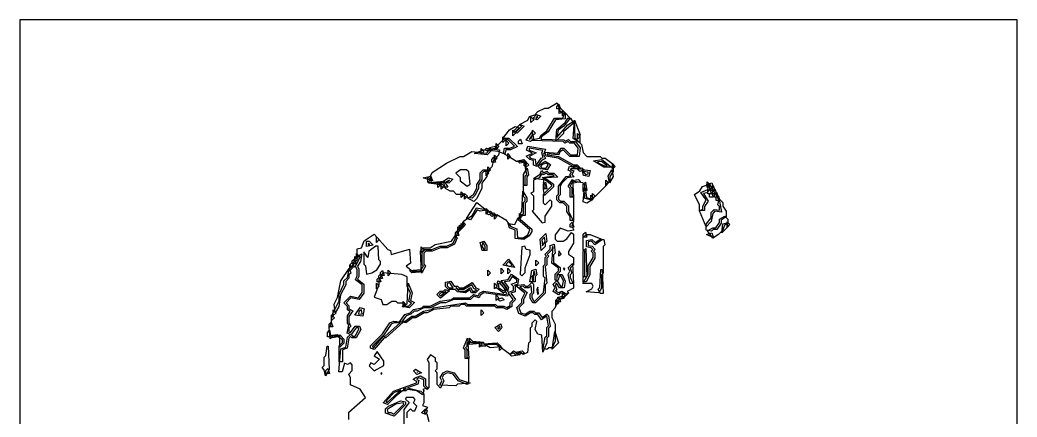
# Model space of a CAD drawing. Header units: millimetres. Extents: x 0 to 283, y 0 to 283.
# Drawn here: x 0 to 282.8, y 170.3 to 282.8 of the extents above; entities that cross this region are included whole.
import ezdxf

# ---------------------------------------------------------------- set-up
doc = ezdxf.new("R2010")
doc.units = ezdxf.units.MM
for name, color, linetype in [('CUT_OUTLINE', 5, 'Continuous'), ('ENG_D', 3, 'Continuous'), ('ENG_K', 2, 'Continuous'), ('ENG_L', 4, 'Continuous')]:
    doc.layers.add(name, color=color, linetype=linetype)

msp = doc.modelspace()

# ---------------------------------------------------------------- linework, layer by layer
at = {"layer": 'CUT_OUTLINE'}
msp.add_lwpolyline([(0, 0), (282.84, 0), (282.84, 282.84), (0, 282.84), (0, 0)], close=True, dxfattribs=at)
at = {"layer": 'ENG_D'}
for points in [[(152.26, 257.62), (152.26, 258.43), (152.84, 259), (153.3, 257.62), (152.26, 257.62)], [(154.35, 256.81), (152.97, 256.35), (152.97, 258.19), (154.35, 256.81)], [(145.76, 254.56), (144.96, 253.75), (144.96, 255.36), (145.76, 254.56)], [(151.66, 255.03), (153.98, 255.03), (154.52, 256.64), (156.11, 255.05), (154.31, 252.74), (152.71, 251.59), (152.3, 249.54), (155.41, 253.09), (157.19, 254.28), (157.44, 249.48), (159.32, 247.6), (159.79, 245.25), (160.85, 244.19), (164.62, 244.19), (165.09, 243.72), (166.02, 243.72), (168.29, 241.95), (168.29, 239.87), (167.35, 238.46), (167.35, 236.95), (166.59, 236.69), (166.38, 236.05), (163.26, 232.93), (161.74, 231.92), (160.28, 232.21), (160.28, 233.72), (159.71, 234.29), (160.28, 234.86), (160.28, 236.08), (159.69, 236.66), (157.06, 237.1), (156.46, 236.51), (156.09, 235.75), (156.51, 235.33), (156.51, 232.97), (156.98, 232.5), (156.98, 226.04), (156.03, 226.04), (156.03, 227.15), (155.09, 228.56), (155.09, 229.95), (154.05, 230.99), (153.11, 230.99), (152.26, 231.83), (152.26, 232.97), (152.74, 233.44), (152.74, 235.79), (154.97, 238.52), (156.24, 238.7), (155.98, 238.96), (156.43, 239.84), (155.51, 240.3), (155.88, 241.41), (158.93, 240.54), (157.84, 241.36), (156.92, 241.36), (152.66, 243.72), (149.26, 244.21), (148.86, 245.39), (152.61, 245.14), (153.55, 246.54), (154.25, 246.54), (156.13, 244.66), (158.18, 244.66), (158.38, 246.48), (157.33, 247.96), (155.94, 247.96), (155.52, 248.38), (154.57, 247.91), (154.05, 248.43), (145.21, 248.7), (145.19, 248.91), (147.39, 249.35), (147.84, 250.24), (149.49, 251.42), (151.66, 255.03)], [(146.67, 254.52), (145.46, 254.93), (146.54, 256.01), (147.75, 255.6), (146.67, 254.52)], [(153.91, 255.64), (153.91, 257.25), (154.72, 256.44), (153.91, 255.64)], [(141.83, 253.18), (143.04, 252.78), (141.01, 250.75), (139.81, 251.16), (141.83, 253.18)], [(137.55, 249.37), (138.69, 249.37), (141.13, 246.94), (139.11, 246.07), (137.84, 246.07), (137.59, 244.8), (135.7, 245.61), (132.47, 245.97), (132.46, 246.08), (134.71, 246.53), (137.55, 249.37)], [(140.58, 250.79), (139.77, 249.98), (139.77, 251.59), (140.58, 250.79)], [(142, 249.1), (142.46, 247.72), (141.42, 247.72), (141.42, 248.53), (142, 249.1)], [(145.32, 251.13), (145.68, 249.3), (144.78, 248.4), (143.64, 248.78), (145.32, 251.13)], [(145.43, 251.59), (146.23, 250.79), (145.43, 249.98), (145.43, 251.59)], [(158.16, 249.04), (158.16, 250.65), (158.96, 249.84), (158.16, 249.04)], [(131.49, 246.08), (133.67, 245.77), (132.55, 244.65), (128.92, 244.98), (131.49, 246.08)], [(149.04, 246.26), (148.51, 244.68), (149.04, 243.61), (147.94, 243.06), (146.7, 241.32), (145.66, 241.66), (145.66, 243.05), (144.6, 243.26), (143.62, 244.25), (145.37, 245.13), (143.73, 245.95), (144.09, 247.04), (149.04, 246.26)], [(133.88, 243.34), (134.45, 243.92), (134.91, 242.54), (133.88, 242.54), (133.88, 243.34)], [(134.59, 244.52), (135.39, 243.72), (134.59, 242.91), (134.59, 244.52)], [(138.36, 243.38), (138.36, 244.99), (139.16, 244.19), (138.36, 243.38)], [(141.18, 242.92), (142.91, 243.26), (143.55, 242.63), (141.82, 242.28), (141.18, 242.92)], [(132.74, 240.42), (132.45, 238.44), (131.05, 236.57), (131.05, 235.18), (129.59, 232.26), (128.73, 231.4), (127.07, 232.39), (128.75, 233.51), (129.64, 235.29), (129.64, 236.25), (130.58, 237.66), (130.58, 239.57), (131.42, 240.42), (132.74, 240.42)], [(132.7, 239.61), (132.7, 241.22), (133.51, 240.42), (132.7, 239.61)], [(143.78, 238.43), (143.78, 235.94), (142.84, 235.94), (142.84, 239.07), (143.89, 240.82), (144.27, 238.92), (143.78, 238.43)], [(143.07, 243.11), (143.88, 242.3), (143.07, 241.5), (143.07, 243.11)], [(143.54, 241.03), (143.54, 242.64), (144.35, 241.83), (143.54, 241.03)], [(148.95, 242.82), (150.47, 241.91), (149.56, 240.4), (147.67, 240.67), (146.95, 241.39), (148.95, 242.82)], [(166.56, 241.49), (164.93, 242.76), (163.84, 242.61), (164.19, 242.26), (165.97, 241.37), (166.56, 241.49)], [(116.59, 238.57), (117.05, 237.22), (114.34, 238.12), (116.59, 238.57)], [(122.77, 237.69), (121.7, 236.62), (119.8, 237), (121.59, 238.08), (122.77, 237.69)], [(149.48, 240), (150, 239.47), (151.42, 239.47), (152.56, 238.33), (149.07, 238.07), (148.58, 237.58), (145.7, 237.9), (147.59, 239.15), (147.92, 240.15), (148.54, 239.52), (149.48, 240)], [(151.32, 235.6), (148.82, 233.1), (148.47, 234.84), (148.96, 235.33), (148.96, 236.08), (148.47, 236.57), (148.81, 238.24), (151.32, 236.29), (151.32, 235.6)], [(159.77, 239.95), (160.39, 239.03), (161.22, 239.2), (161.22, 239.74), (159.77, 239.95)], [(121.33, 235.47), (119.91, 235.47), (118.71, 236.18), (115.96, 236.58), (115.97, 236.79), (120.34, 237.13), (121.33, 235.47)], [(195.16, 234.78), (195.52, 236.6), (198.45, 231.54), (198.98, 228.35), (197.13, 228.62), (196.56, 228.04), (196.09, 225.69), (194.61, 224.21), (192.74, 228.74), (193.75, 229.25), (193.75, 230.1), (194.65, 231.91), (193.14, 233.92), (195.16, 234.78)], [(194.93, 236.98), (195.73, 236.17), (194.93, 235.37), (194.93, 236.98)], [(125.96, 233.35), (125.16, 232.54), (125.16, 234.15), (125.96, 233.35)], [(126.1, 232.07), (126.1, 233.68), (126.91, 232.87), (126.1, 232.07)], [(142.37, 228.69), (142.64, 234.37), (143.78, 232.47), (143.78, 231.36), (143.31, 230.89), (143.31, 227.45), (141.75, 227.45), (142.37, 228.69)], [(129.72, 229.03), (127.85, 226.23), (126.68, 226.62), (129.58, 231.1), (132.31, 228.97), (130.55, 228.62), (129.72, 229.03)], [(133.03, 228.63), (132.23, 227.83), (132.23, 229.44), (133.03, 228.63)], [(132.87, 227.65), (132.26, 228.26), (133.47, 228.67), (134.08, 228.06), (132.87, 227.65)], [(134.41, 228.19), (135.02, 227.59), (133.82, 227.18), (133.21, 227.79), (134.41, 228.19)], [(134.59, 228.02), (135.39, 227.22), (134.59, 226.41), (134.59, 228.02)], [(140.48, 223.29), (138.87, 223.98), (138.48, 225.15), (140.34, 224.88), (141.35, 226.89), (145.19, 223.55), (145.19, 222.91), (144.42, 221.63), (142.89, 220.61), (140.48, 220.88), (140.48, 223.29)], [(141.66, 226.41), (141.66, 228.02), (142.46, 227.22), (141.66, 226.41)], [(197.4, 223.92), (198.46, 225.41), (198.46, 226.41), (199.91, 227.28), (200.82, 226.37), (200.82, 225.19), (199.83, 224.69), (199.37, 223.32), (198.14, 222.08), (196.52, 221), (195.06, 223.05), (196.51, 223.92), (197.4, 223.92)], [(124.22, 224.25), (125.02, 223.45), (124.22, 222.64), (124.22, 224.25)], [(124.69, 223.11), (124.69, 224.72), (125.49, 223.92), (124.69, 223.11)], [(125.96, 224.39), (125.16, 223.58), (125.16, 225.19), (125.96, 224.39)], [(125.63, 224.06), (125.63, 225.66), (126.43, 224.86), (125.63, 224.06)], [(156.03, 224.96), (156.61, 225.53), (157.07, 224.15), (156.03, 224.15), (156.03, 224.96)], [(200.58, 225.66), (201.39, 224.86), (200.58, 224.06), (200.58, 225.66)], [(101.92, 220.62), (101.12, 219.81), (101.12, 221.42), (101.92, 220.62)], [(116.95, 217.32), (115.12, 217.32), (114.55, 216.75), (114.55, 213.64), (115.08, 213.11), (113.88, 211.1), (113.6, 217.41), (114.45, 218.26), (116.37, 218.26), (117.76, 219.19), (122.42, 220.12), (123.47, 221.69), (124.02, 221.14), (123.22, 219.27), (121.21, 218.26), (119.31, 218.26), (116.95, 217.32)], [(123.51, 222.6), (124.08, 223.17), (124.54, 221.8), (123.51, 221.8), (123.51, 222.6)], [(147.54, 220.71), (149.13, 222.3), (149.45, 220.06), (148.96, 219.58), (148.96, 218.63), (147.83, 217.5), (147.54, 220.71)], [(160.28, 217.22), (159.81, 217.69), (159.81, 221.19), (160.65, 222.03), (161.74, 222.03), (165.25, 220.68), (163.08, 219.13), (162.09, 220.13), (161.22, 219.95), (161.22, 218.92), (162.28, 218.71), (163.2, 217.79), (162.73, 217.32), (163.11, 216.94), (163.11, 215.37), (161.69, 213.01), (161.69, 210.66), (160.66, 208.6), (159.81, 208.6), (159.81, 209.87), (160.28, 210.34), (160.28, 217.22)], [(99.09, 220.15), (100.18, 219.06), (98.29, 218.68), (98.29, 220.15), (99.09, 220.15)], [(131.1, 217.55), (130.53, 219.83), (131.63, 220.19), (132.46, 218.8), (132.46, 217.55), (131.1, 217.55)], [(140.61, 207.57), (142.92, 207.9), (143.4, 207.42), (144.15, 207.42), (145.19, 208.46), (145.66, 207.99), (145.66, 205.43), (145.19, 204.96), (145.19, 204.18), (145.8, 203.18), (146.04, 203.18), (148.5, 205.64), (148.95, 209.69), (148.49, 210.15), (148.49, 213.17), (148.96, 213.64), (148.96, 215.53), (149.34, 215.9), (148.87, 216.37), (150.38, 217.89), (150.38, 218.9), (151.52, 219.28), (151.8, 216.76), (151.32, 216.28), (151.32, 214.14), (153.21, 212.72), (153.21, 211.56), (152.26, 210.62), (152.26, 209.54), (152.31, 209.54), (152.54, 210.72), (153.83, 210.72), (154.63, 208.86), (154.35, 206.95), (153.08, 206.95), (152.23, 208.23), (151.83, 207.83), (152.3, 206.41), (151.94, 206.05), (152.75, 205.57), (153.69, 206.04), (155.31, 205.06), (152.69, 203.49), (151.76, 201.16), (150.85, 200.25), (150.85, 198.52), (151.79, 196.63), (151.79, 191.81), (151, 189.98), (150, 189.98), (149.5, 189.47), (148.46, 189.82), (148.98, 192.92), (149.44, 193.37), (149.44, 195.73), (149.89, 196.19), (149.45, 198.82), (149.41, 198.87), (147.96, 197.9), (146.95, 199.4), (146.04, 199.4), (145.57, 199.88), (144.79, 199.88), (143.33, 198.9), (141.47, 199.7), (140.92, 201.35), (142.36, 202.8), (142.36, 203.7), (143.25, 205.47), (140.61, 207.57)], [(93.32, 192.69), (92.84, 189.8), (91.45, 189.33), (91.45, 185.97), (90.51, 185.97), (90.51, 190.55), (91.45, 191.49), (91.45, 192.21), (89.96, 193.28), (88.72, 193.28), (87.96, 192.52), (87.67, 195.72), (88.17, 196.22), (88.63, 199.48), (90.51, 203.23), (90.51, 205.12), (91.92, 207.95), (91.92, 208.93), (92.89, 209.89), (93.36, 212.25), (94.32, 213.21), (95.27, 215.59), (96.94, 216.6), (96.63, 214.4), (95.73, 213.06), (96.17, 212.19), (96.17, 210.19), (95.76, 209.37), (97.58, 208.01), (97.58, 205.46), (96.27, 203.62), (93.89, 204.1), (92.49, 202.7), (93.34, 201.86), (93.34, 200.96), (94.39, 200.44), (93.34, 198.86), (93.34, 197.1), (93.86, 196.06), (93.34, 195.54), (93.34, 194.39), (93.72, 194.26), (95.11, 196.1), (96.34, 196.1), (96.66, 195.14), (95.36, 192.8), (94.18, 192.8), (93.81, 193.18), (93.32, 192.69)], [(136.94, 213.4), (138.62, 215.09), (140.31, 212.73), (136.94, 213.4)], [(113.7, 212.14), (114.37, 211.47), (111.16, 211.18), (110.49, 211.85), (113.7, 212.14)], [(136.47, 212.47), (137.28, 211.66), (136.47, 210.86), (136.47, 212.47)], [(138.36, 210.86), (138.36, 212.47), (139.16, 211.66), (138.36, 210.86)], [(145.22, 211.84), (146.31, 212.2), (146.63, 210.64), (146.14, 210.15), (146.14, 208.6), (144.68, 208.6), (145.22, 211.84)], [(146.37, 213.21), (146.37, 214.82), (147.18, 214.02), (146.37, 213.21)], [(155.51, 212.65), (156.72, 213.85), (156.99, 208.13), (156.08, 208.13), (155.55, 210.75), (156.01, 211.66), (155.51, 212.65)], [(165.47, 205.3), (164.61, 205.3), (164, 206.52), (164.53, 207.05), (164.82, 212.13), (165.18, 212.13), (165.47, 205.3)], [(101.35, 208.6), (101.35, 209.4), (101.93, 209.98), (102.39, 208.6), (101.35, 208.6)], [(101.82, 210.34), (102.4, 210.92), (102.86, 209.54), (101.82, 209.54), (101.82, 210.34)], [(102.29, 210.48), (102.29, 211.29), (102.87, 211.86), (103.33, 210.48), (102.29, 210.48)], [(104.42, 211.99), (105.22, 211.19), (104.42, 210.38), (104.42, 211.99)], [(126.71, 201.76), (126.24, 202.23), (125.02, 202.23), (124.55, 201.76), (122.19, 201.76), (121.73, 201.3), (117.45, 200.82), (115.55, 199.88), (114.62, 199.88), (112.26, 198.46), (111.33, 198.46), (109.42, 197.03), (107.78, 197.36), (109.22, 199.37), (110.65, 199.85), (111.61, 200.8), (113.96, 201.27), (114.45, 201.76), (116.38, 201.76), (119.19, 203.17), (122.45, 203.63), (122.94, 204.12), (127.65, 204.12), (128.63, 205.09), (129.99, 204.64), (130.4, 205.47), (131.48, 206.01), (137.96, 205.09), (138.09, 205.47), (137.6, 205.96), (138.08, 206.92), (136.52, 209.01), (138.46, 209.29), (139.47, 210.82), (141.45, 209.41), (141.15, 207.92), (140.25, 207.74), (140.48, 207.52), (140.48, 205.83), (139.21, 205.41), (140.55, 203.62), (139.54, 202.61), (139.54, 201.63), (138.13, 200.79), (137.12, 201.29), (135.2, 201.29), (134.72, 201.76), (126.71, 201.76)], [(132.7, 210.38), (132.7, 211.99), (133.51, 211.19), (132.7, 210.38)], [(101.12, 206.61), (101.12, 208.22), (101.92, 207.42), (101.12, 206.61)], [(110.12, 208.22), (111.26, 205.56), (110.81, 203.31), (111.89, 202.77), (110.39, 201.27), (108.41, 201.66), (109.84, 202.38), (110.12, 208.22)], [(120.62, 206.51), (121.88, 206.09), (119.25, 204.04), (118.22, 205.06), (119.17, 206), (120.11, 206), (120.62, 206.51)], [(122.2, 208.86), (123.16, 207.42), (124.08, 207.42), (124.55, 206.95), (125.8, 206.95), (128.29, 208.44), (129.32, 206.91), (130.31, 206.58), (129.26, 205.53), (128.08, 205.53), (127.66, 206.37), (126.4, 205.52), (124.11, 205.78), (123.41, 206.48), (121.52, 206.48), (120.68, 207.32), (120.68, 208.55), (122.2, 208.86)], [(135.39, 207.42), (134.59, 206.61), (134.59, 208.22), (135.39, 207.42)], [(136.62, 208.56), (138.2, 206.45), (137.2, 205.46), (135.28, 206.84), (135.57, 208.91), (136.62, 208.56)], [(96.55, 201.33), (97.61, 200.98), (97.31, 198.9), (95.04, 199.23), (96.55, 201.33)], [(108.66, 203.04), (109.46, 202.23), (108.66, 201.43), (108.66, 203.04)], [(130.81, 199.07), (130.81, 200.68), (131.62, 199.88), (130.81, 199.07)], [(100.48, 189.47), (99.47, 189.81), (99.47, 190.55), (102.82, 193.9), (104.96, 197), (106.02, 197.52), (108.74, 197.22), (103.8, 192.8), (103.35, 192.8), (100.48, 189.47)], [(135.76, 194.59), (134.68, 195.68), (136.37, 196.69), (136.74, 195.57), (135.76, 194.59)], [(125.82, 189.92), (126.99, 192.65), (127.29, 186.91), (126.34, 186.91), (126.34, 189.41), (125.82, 189.92)], [(127.51, 192.67), (128.33, 191.85), (131.52, 191.5), (131.52, 191.26), (127.51, 190.9), (127.51, 192.67)], [(131.15, 190.92), (130.34, 190.11), (130.34, 191.72), (131.15, 190.92)], [(136.52, 190.26), (133.35, 189.97), (131.47, 191.1), (135.38, 191.4), (136.52, 190.26)], [(136.8, 189.98), (136, 189.17), (136, 190.78), (136.8, 189.98)], [(139.45, 187.6), (138.97, 188.09), (139.97, 189.09), (141.88, 187.95), (139.45, 187.6)], [(143.08, 188.42), (141.34, 188.07), (140.71, 188.71), (142.44, 189.05), (143.08, 188.42)], [(87.31, 184.05), (87.77, 182.67), (86.74, 182.67), (86.74, 183.47), (87.31, 184.05)], [(112.16, 183.91), (113.93, 182.84), (112.6, 182.4), (111.63, 183.38), (112.16, 183.91)], [(105.93, 177.68), (112.48, 180.02), (112.61, 180.43), (111.56, 180.95), (112.07, 181.46), (113.64, 181.98), (115.02, 181.15), (115.02, 179.23), (115.69, 178.56), (114.28, 178.09), (114.59, 177.78), (114.21, 176.65), (112.58, 177.73), (109.92, 178.17), (109.46, 177.72), (108.5, 177.72), (106.69, 176.36), (104.24, 173.91), (103.07, 174.31), (105.93, 177.68)], [(123.17, 182.88), (124.6, 180.98), (127.72, 179.94), (124.09, 179.61), (123.6, 179.13), (119.13, 179.39), (119.71, 180.55), (119.23, 181.5), (120.04, 182.85), (121.12, 183.39), (123.17, 182.88)], [(106.13, 170.61), (103.71, 171.42), (103.71, 172.63), (104.52, 173.44), (107.93, 174.9), (109.37, 174.61), (109.37, 173.85), (106.13, 170.61)], [(115.02, 172.63), (115.53, 172.13), (115.17, 171.06), (113.88, 171.49), (115.02, 172.63)]]:
    msp.add_lwpolyline(points, close=True, dxfattribs=at)
at = {"layer": 'ENG_K'}
for points in [[(156.97, 249.25), (157.28, 254.48), (158.9, 250.26), (158.49, 249.84), (158.86, 249.47), (158.86, 247.99), (156.97, 249.25)], [(168.06, 242.16), (168.86, 241.36), (168.06, 240.55), (168.06, 242.16)], [(115.73, 238.39), (116.53, 237.59), (115.73, 236.78), (115.73, 238.39)], [(133.03, 239.47), (132.23, 238.67), (132.23, 240.28), (133.03, 239.47)], [(156.7, 237.66), (156.99, 232.64), (156.03, 232.64), (156.03, 235.13), (155.5, 235.67), (156.7, 237.66)], [(156.24, 237.28), (158.48, 237.6), (159.13, 236.95), (156.89, 236.63), (156.24, 237.28)], [(168.3, 238.49), (167.24, 236.71), (166.86, 238.57), (167.93, 240.35), (168.3, 238.49)], [(118.56, 236.98), (119.36, 236.17), (118.56, 235.37), (118.56, 236.98)], [(120.31, 235.7), (119.5, 234.9), (119.5, 236.51), (120.31, 235.7)], [(148.49, 235), (148.49, 236.27), (149.11, 236.89), (149.49, 235), (148.49, 235)], [(159.79, 231.3), (160.15, 235.23), (160.35, 235.23), (160.73, 232.58), (162.49, 231.99), (160.78, 230.97), (159.79, 231.3)], [(159.81, 236.27), (160.44, 236.91), (160.79, 234.52), (159.81, 234.52), (159.81, 236.27)], [(166.17, 235.84), (166.17, 237.45), (166.97, 236.65), (166.17, 235.84)], [(192.87, 234.45), (193.59, 235.66), (195.34, 236.25), (195.65, 234.68), (194.81, 233.84), (193.89, 233.65), (195.2, 231.45), (194.22, 229.97), (194.22, 228.87), (192.8, 228.87), (192.8, 230.46), (191.32, 233.43), (192.87, 234.45)], [(195.74, 234.96), (196.2, 233.58), (195.16, 233.58), (195.16, 234.39), (195.74, 234.96)], [(161.93, 231.6), (161.93, 233.21), (162.73, 232.4), (161.93, 231.6)], [(162.4, 233.68), (163.2, 232.87), (162.4, 232.07), (162.4, 233.68)], [(196.67, 232.64), (195.63, 232.64), (195.63, 233.44), (196.21, 234.02), (196.67, 232.64)], [(199.07, 222.54), (199.43, 225.04), (200.5, 225.39), (200.85, 224.32), (199.07, 222.54)], [(159.81, 221.32), (159.81, 222.13), (160.38, 222.7), (160.84, 221.32), (159.81, 221.32)], [(196.25, 222.57), (196.74, 221.09), (194.78, 222.08), (196.25, 222.57)], [(113.84, 216.98), (113.84, 218.59), (114.65, 217.79), (113.84, 216.98)], [(159.81, 217.42), (160.5, 218.1), (160.76, 210.01), (159.81, 210.01), (159.81, 217.42)], [(153.3, 202.94), (152.26, 202.94), (152.26, 203.74), (152.84, 204.32), (153.3, 202.94)], [(153.14, 203.61), (152.53, 204.22), (153.74, 204.62), (154.35, 204.02), (153.14, 203.61)], [(153.91, 205.39), (154.72, 204.59), (153.91, 203.78), (153.91, 205.39)], [(152.83, 202.7), (152.03, 201.9), (152.03, 203.51), (152.83, 202.7)], [(87.89, 193.44), (90.12, 193.76), (90.77, 193.11), (88.54, 192.79), (87.89, 193.44)], [(90.75, 193.61), (91.92, 192.43), (91.92, 191.29), (90.75, 190.11), (90.75, 193.61)]]:
    msp.add_lwpolyline(points, close=True, dxfattribs=at)
at = {"layer": 'ENG_L'}
for points in [[(93.34, 169.61), (93.34, 171.7), (97.98, 175.88), (96.48, 178.24), (93.81, 179.45), (93.81, 181.44), (93.29, 182.48), (94.28, 183.47), (94.28, 185.16), (93.76, 185.68), (92.87, 185.23), (92.08, 185.63), (91.4, 183.14), (90.49, 183.14), (90.99, 189.68), (92.42, 190.15), (92.88, 192.92), (93.73, 193.76), (92.83, 194.06), (93.32, 196.5), (92.87, 196.95), (92.87, 199), (93.7, 200.26), (92.87, 200.67), (92.87, 201.66), (91.83, 202.7), (93.73, 204.61), (96.06, 204.14), (97.11, 205.61), (97.11, 207.77), (95.16, 209.23), (95.7, 210.3), (95.7, 212.08), (95.2, 213.07), (96.56, 215.8), (95.7, 216.23), (95.7, 217.98), (96.93, 218.23), (97.62, 220.3), (100.45, 222.1), (104.31, 217.76), (105.09, 217.5), (105.3, 216.43), (110.52, 217.86), (110.79, 213.9), (109.53, 213.06), (111.33, 211.66), (113.49, 211.66), (114.48, 213.05), (114.08, 213.45), (114.08, 216.94), (114.93, 217.79), (116.86, 217.79), (119.22, 218.73), (121.1, 218.73), (122.86, 219.61), (123.98, 222.08), (123.98, 223.07), (125.87, 224.96), (125.87, 225.94), (128.28, 227.39), (129.51, 229.6), (132.09, 229.09), (134.79, 227.28), (135.26, 227.75), (137.81, 226.22), (139.22, 224.34), (140.94, 223.61), (141.17, 221.09), (142.76, 221.09), (144.06, 221.95), (144.67, 223.38), (141.35, 226.22), (142.21, 227.65), (142.84, 227.86), (142.84, 231.09), (143.31, 231.56), (143.31, 232.3), (142.84, 232.78), (142.84, 235.8), (143.31, 236.27), (143.31, 238.63), (143.76, 239.08), (143.29, 241.44), (143.68, 241.83), (142.74, 242.77), (140.88, 242.77), (137.15, 245.01), (137.46, 246.54), (139.02, 246.54), (140.3, 247.1), (138.48, 248.92), (136.99, 249.22), (138.9, 251.67), (140.44, 252.7), (141.62, 252.3), (140.49, 251.17), (140.83, 251.24), (142.27, 252.67), (141.74, 253.2), (144.07, 254.49), (144.55, 255.46), (146.01, 255.94), (146.94, 256.87), (148.91, 257.86), (149.84, 257.86), (152.39, 259.39), (153.17, 257.07), (154.62, 256.1), (154.62, 254.81), (151.93, 254.57), (149.85, 251.1), (147.99, 249.7), (147.78, 249.09), (154.25, 248.9), (154.67, 248.48), (155.61, 248.95), (156.13, 248.43), (157.57, 248.43), (158.87, 246.61), (158.6, 244.19), (155.94, 244.19), (154.11, 246.01), (153.17, 245.44), (152.9, 244.65), (149.53, 244.87), (149.61, 244.64), (152.81, 244.18), (157.04, 241.83), (158.02, 241.83), (159.2, 240.65), (156.13, 240.65), (156.22, 240.37), (157.07, 240.08), (156.56, 239.05), (157.24, 238.36), (155.2, 238.07), (153.64, 236.51), (153.21, 235.65), (153.21, 233.25), (152.74, 232.78), (152.74, 232.03), (153.3, 231.46), (154.25, 231.46), (155.56, 230.14), (155.56, 228.69), (157, 225.82), (156.53, 224.41), (157.09, 223.28), (155.54, 222.97), (153.28, 223.87), (151.79, 221.95), (151.79, 220.71), (152.36, 220.15), (154.08, 220.15), (155.16, 220.79), (156.48, 222.63), (156.98, 222.13), (156.98, 219.61), (155.56, 217.25), (155.56, 216.5), (156.98, 215.56), (156.98, 213.45), (156.07, 212.54), (156.54, 211.13), (156.03, 210.62), (156.03, 209.83), (156.98, 207.95), (156.98, 206.8), (155.25, 205.94), (155.66, 205.53), (155.16, 205.04), (153.28, 205.51), (152.77, 205), (151.25, 205.91), (151.76, 206.95), (151.27, 207.94), (152.3, 208.97), (153.33, 207.42), (153.94, 207.42), (154.14, 208.8), (153.52, 210.25), (152.93, 210.25), (152.69, 209.07), (151.79, 209.07), (151.79, 210.82), (152.74, 211.76), (152.74, 212.49), (150.84, 213.91), (151.3, 218.57), (151.03, 218.66), (150.83, 217.67), (149.53, 216.37), (150, 215.9), (149.44, 215.33), (149.44, 213.45), (148.97, 212.99), (149.45, 208.27), (148.96, 207.79), (148.96, 205.43), (146.23, 202.7), (145.53, 202.7), (144.72, 204.05), (144.72, 205.16), (145.18, 205.62), (145, 207.6), (144.35, 206.95), (143.21, 206.95), (142.75, 207.4), (141.76, 207.26), (143.84, 205.6), (142.84, 203.59), (142.84, 202.61), (141.47, 201.24), (142.07, 199.83), (143.27, 199.43), (144.65, 200.35), (145.76, 200.35), (146.23, 199.88), (147.2, 199.88), (148.09, 198.55), (149.47, 199.47), (149.89, 199.05), (150.39, 196.02), (149.91, 195.54), (149.91, 193.18), (149.44, 192.71), (149.44, 191.34), (148.32, 188.73), (148.03, 193.55), (146.93, 193.77), (146.12, 195.12), (146.59, 197.44), (146.14, 197.89), (145.19, 196.95), (145.19, 196.01), (144.72, 195.54), (144.72, 191.76), (144.24, 191.28), (144, 188.65), (142.79, 188.04), (142.27, 188.56), (141.48, 188.56), (140.43, 188.04), (139.96, 188.51), (139.04, 188.05), (135.21, 190.92), (132.56, 190.92), (132.09, 190.45), (130.95, 190.45), (130.01, 191.39), (128.12, 191.39), (127.71, 191.8), (126.81, 191.26), (126.81, 190.35), (126.43, 189.98), (126.81, 189.6), (126.81, 187.25), (127.28, 186.77), (127.28, 179.98), (126.86, 179.56), (124.3, 180.59), (122.9, 182.46), (121.19, 182.89), (120.15, 182.27), (119.76, 181.49), (120.23, 180.56), (119.34, 178.49), (118.32, 179.51), (118.32, 182.81), (117.75, 183.38), (118.32, 183.95), (118.32, 185.64), (117.85, 186.11), (117.85, 187.03), (116.49, 188), (115.53, 186.65), (115.97, 185.79), (115.97, 178.56), (115.49, 178.09), (114.55, 179.04), (114.55, 180.86), (113.16, 181.46), (112.45, 181.04), (113.19, 180.67), (112.85, 179.66), (109.98, 178.63), (113.73, 177.7), (114.55, 176.87), (114.55, 174.36), (114.18, 173.61), (115.63, 173.13), (114.66, 171.68), (115.46, 171.28), (116.02, 169.05)], [(109.84, 170.08), (109.84, 171.69), (110.78, 172.63), (111.35, 172.06), (112.04, 172.06), (112.62, 173.42), (111.67, 174.37), (112.14, 175.32), (111.63, 175.83), (109.54, 175.83), (109.4, 175.43), (110.38, 174.44), (108.89, 172.46), (108.89, 165.99)]]:
    msp.add_lwpolyline(points, dxfattribs=at)
for points in [[(146.62, 255.58), (146.7, 255.5), (146.34, 255.13), (146.54, 255.06), (146.92, 255.44), (146.62, 255.58)], [(155.43, 255.03), (156.17, 255.03), (157.05, 253.56), (154.15, 251.15), (154.15, 250.69), (151.97, 248.51), (152.27, 251.85), (154.68, 253.77), (155.43, 255.03)], [(137.75, 248.9), (136.94, 248.1), (136.94, 249.71), (137.75, 248.9)], [(144.42, 249.05), (145.21, 249.52), (145.31, 250.18), (144.42, 249.05)], [(120.2, 236.65), (116.7, 236.65), (116.43, 238.57), (116.96, 239.64), (121.03, 242.27), (124.87, 244.19), (125.8, 244.19), (128.17, 245.61), (132.38, 245.14), (132.77, 245.54), (131.83, 246.01), (132.38, 246.56), (136.04, 246.04), (135.75, 244.54), (134.33, 243.12), (133.86, 241.24), (132.56, 239.94), (131.62, 239.94), (131.05, 239.38), (131.05, 237.52), (130.11, 236.1), (130.11, 235.18), (129.12, 233.21), (128.31, 232.39), (126.49, 232.65), (125.33, 233.35), (123.88, 233.35), (122.94, 234.29), (122.03, 234.29), (120.72, 235.07), (120.2, 236.65)], [(130.81, 246.41), (131.62, 245.6), (130.81, 244.8), (130.81, 246.41)], [(133.17, 246.69), (134.9, 247.04), (135.54, 246.4), (133.8, 246.05), (133.17, 246.69)], [(135.86, 247.02), (135.06, 246.21), (135.06, 247.82), (135.86, 247.02)], [(137.89, 248.76), (138.69, 247.96), (137.89, 247.15), (137.89, 248.76)], [(144.84, 243.7), (146.11, 243.44), (146.34, 241.83), (146.49, 241.83), (147.88, 243.68), (148.43, 243.87), (148, 245.15), (148.37, 245.89), (144.49, 246.5), (144.49, 245.99), (146.46, 245.15), (144.41, 244.12), (144.84, 243.7)], [(167.8, 241.12), (165.63, 241.12), (162.65, 242.91), (165.06, 243.26), (167.8, 241.12)], [(148.12, 240.89), (149.3, 240.89), (149.85, 241.79), (149.37, 242.27), (148.15, 241.86), (147.65, 241.36), (148.12, 240.89)], [(159.4, 240.92), (160.01, 240.31), (158.8, 239.91), (158.19, 240.52), (159.4, 240.92)], [(161.74, 240.14), (161.41, 238.49), (159.84, 238.8), (159.51, 240.46), (161.74, 240.14)], [(126.83, 235.75), (127.73, 236.3), (127.29, 239.84), (126.71, 240.42), (125, 240.42), (123.64, 239.44), (124.92, 238.16), (124.92, 237.23), (126.83, 235.75)], [(145.66, 232.97), (145.66, 229), (145.28, 228.62), (148.11, 225.35), (148.96, 225.52), (148.96, 227.29), (150.85, 230.12), (150.85, 231.36), (150.38, 231.83), (148.96, 230.42), (148.49, 230.89), (148.49, 233.44), (150.85, 235.8), (150.85, 236.06), (148.16, 238.22), (151.53, 238.7), (151.22, 239), (149.81, 239), (149.39, 239.42), (148.45, 238.95), (148.06, 239.34), (147.24, 238.11), (145.66, 237.43), (145.66, 234.14), (144.88, 233.75), (145.66, 232.97)], [(120.94, 236.99), (121.51, 237.1), (121.84, 237.43), (120.94, 236.99)], [(194.78, 236.22), (196.25, 236.71), (196.74, 235.24), (194.78, 236.22)], [(196.1, 235.33), (196.68, 235.9), (197.14, 234.52), (196.1, 234.52), (196.1, 235.33)], [(197.15, 234.96), (197.61, 233.58), (196.58, 233.58), (196.58, 234.39), (197.15, 234.96)], [(198.46, 228.9), (198.46, 229.95), (197.97, 230.44), (198.32, 232.17), (199.4, 231.09), (199.4, 230.12), (200.35, 228.7), (200.35, 227.09), (198.93, 226.15), (198.93, 225.26), (197.64, 223.45), (196.67, 223.45), (196.18, 222.95), (194.69, 223.25), (194.69, 224.94), (196.1, 226.82), (196.1, 228.26), (196.96, 229.12), (198.46, 228.9)], [(198.08, 232.64), (197.05, 232.64), (197.05, 233.44), (197.62, 234.02), (198.08, 232.64)], [(197.52, 232.5), (198.09, 233.07), (198.55, 231.7), (197.52, 231.7), (197.52, 232.5)], [(148.8, 221.3), (148.03, 220.53), (148.19, 218.81), (148.95, 220.19), (148.8, 221.3)], [(165.46, 211.09), (164.99, 210.62), (164.99, 206.88), (164.17, 205.52), (160.61, 205.84), (162.22, 206.65), (162.61, 207.42), (162.25, 208.13), (159.63, 208.13), (161.22, 210.78), (161.22, 213.14), (162.63, 215.5), (162.63, 216.75), (162.07, 217.32), (162.54, 217.79), (162.05, 218.28), (160.75, 218.54), (160.75, 220.34), (162.24, 220.64), (163.14, 219.74), (164.45, 220.62), (165.66, 220.62), (165.95, 219.13), (165.46, 218.63), (165.46, 211.09)], [(97.58, 217.13), (97.58, 213.64), (98.04, 213.18), (98.26, 210.78), (99.84, 211.17), (101.19, 212.07), (102.29, 213.62), (102.29, 214.39), (101.83, 214.86), (101.6, 218.73), (100.95, 218.73), (99.62, 217.84), (98.98, 217.2), (98.64, 215.53), (97.58, 217.13)], [(98.76, 219.2), (99.24, 219.2), (98.76, 219.49), (98.76, 219.2)], [(131.39, 219.67), (131.24, 219.67), (131.06, 218.77), (131.63, 217.84), (131.99, 217.96), (131.99, 218.67), (131.39, 219.67)], [(143.62, 217.82), (143.18, 218.7), (142.35, 218.54), (141.9, 210.81), (142.36, 210.34), (143.31, 211.29), (143.31, 212.65), (144.72, 216.42), (144.72, 217.6), (143.62, 217.82)], [(94.28, 213.78), (94.28, 214.59), (94.86, 215.16), (95.32, 213.78), (94.28, 213.78)], [(94.99, 215.77), (95.79, 214.96), (94.99, 214.16), (94.99, 215.77)], [(95.46, 215.1), (95.46, 216.71), (96.26, 215.9), (95.46, 215.1)], [(152.77, 215.96), (153.57, 216.45), (152.9, 217.39), (152.75, 215.99), (152.77, 215.96)], [(93.41, 212.42), (93.84, 211.13), (93.34, 210.62), (93.34, 209.68), (92.4, 208.73), (92.4, 207.83), (90.97, 204.99), (90.5, 201.68), (89.43, 199.89), (89.09, 202.27), (90.05, 204.2), (91, 208.93), (93.41, 212.42)], [(93.57, 211.8), (93.57, 213.41), (94.38, 212.6), (93.57, 211.8)], [(94.38, 214.22), (94.84, 212.84), (93.81, 212.84), (93.81, 213.64), (94.38, 214.22)], [(138.59, 214.39), (137.79, 213.59), (138.66, 213.07), (139.37, 213.07), (139.5, 213.48), (138.59, 214.39)], [(154.48, 211.9), (154.58, 212.45), (154.3, 212.54), (154.18, 212.2), (154.48, 211.9)], [(102.48, 203.6), (102.94, 202.23), (104.11, 202.23), (105.52, 203.18), (106.64, 203.18), (107.11, 202.7), (108.52, 202.7), (109.46, 201.76), (110.21, 201.76), (111.09, 202.64), (110.28, 203.05), (110.77, 205.5), (109.84, 207.36), (109.84, 210.09), (108.37, 210.72), (102.9, 211.18), (101.82, 209.24), (101.82, 207.85), (100.48, 204.26), (102.48, 203.6)], [(138.54, 205.68), (140.01, 206.17), (140.01, 207.32), (139.34, 207.99), (140.95, 208.53), (140.95, 209.18), (139.6, 210.15), (138.73, 208.85), (137.37, 208.66), (138.62, 206.99), (138.27, 205.95), (138.54, 205.68)], [(145.66, 210.34), (146.12, 210.8), (145.96, 211.59), (145.66, 211.49), (145.66, 210.62), (145.21, 210.16), (145.39, 208.91), (145.66, 209), (145.66, 210.34)], [(122.91, 206.95), (121.99, 208.33), (121.15, 208.17), (121.15, 207.52), (121.72, 206.95), (122.91, 206.95)], [(123.61, 206.95), (124.55, 206), (126.27, 206), (127.84, 207.06), (128.37, 206), (129.07, 206), (129.47, 206.41), (128.76, 206.77), (128.14, 207.8), (125.93, 206.48), (124.35, 206.48), (123.88, 206.95), (123.61, 206.95)], [(137.6, 206.52), (136.15, 208.32), (135.76, 208.19), (135.76, 207.07), (137.15, 206.08), (137.6, 206.52)], [(146.92, 207.15), (146.61, 206.44), (146.8, 205.14), (147.06, 205.23), (146.92, 207.15)], [(108.42, 197.52), (109.29, 197.52), (111.17, 198.93), (112.13, 198.93), (114.47, 200.33), (116.79, 200.8), (117.27, 201.27), (126.42, 202.72), (126.91, 202.23), (134.92, 202.23), (135.39, 201.76), (137.23, 201.76), (138.11, 201.32), (139.06, 201.89), (139.06, 202.8), (139.93, 203.67), (138.58, 205.47), (138.28, 204.56), (131.57, 205.52), (130.54, 204.9), (130.26, 204.06), (128.76, 204.56), (127.85, 203.65), (123.08, 203.65), (120.72, 202.7), (119.32, 202.7), (116.49, 201.29), (114.61, 201.29), (112.72, 200.35), (111.82, 200.35), (110.91, 199.43), (109.51, 198.97), (108.42, 197.52)], [(118.89, 205.06), (119.28, 204.67), (120.89, 205.92), (120.74, 205.97), (120.31, 205.53), (119.36, 205.53), (118.89, 205.06)], [(135.06, 204.92), (135.86, 204.12), (135.06, 203.31), (135.06, 204.92)], [(136.77, 204.15), (137.38, 203.54), (136.17, 203.14), (135.56, 203.75), (136.77, 204.15)], [(89.19, 198.46), (88.39, 197.66), (88.39, 199.27), (89.19, 198.46)], [(88.86, 199.07), (88.86, 200.68), (89.66, 199.88), (88.86, 199.07)], [(96.93, 200.67), (96.14, 200.2), (95.99, 199.45), (97.08, 199.6), (96.93, 200.67)], [(87.68, 195.87), (87.68, 196.67), (88.26, 197.25), (88.72, 195.87), (87.68, 195.87)], [(93.92, 193.74), (94.38, 193.28), (95.09, 193.28), (96.15, 195.19), (96, 195.63), (95.34, 195.63), (93.92, 193.74)], [(103.62, 193.28), (107.81, 197.05), (106.12, 197.05), (105.28, 196.63), (103.18, 193.6), (99.97, 190.38), (100.11, 189.98), (100.3, 189.98), (103.13, 193.28), (103.62, 193.28)], [(136.2, 195.7), (136.11, 195.99), (135.44, 195.59), (135.76, 195.26), (136.2, 195.7)], [(87.83, 194.93), (88.2, 193.04), (87.21, 193.04), (87.21, 194.32), (87.83, 194.93)], [(150.99, 189.55), (151.7, 194.53), (152.77, 191.33), (150.99, 189.55)], [(86.63, 182.03), (86.29, 183.73), (85.7, 184.32), (86.27, 184.89), (86.27, 187.25), (86.75, 187.73), (87.14, 190.45), (87.39, 190.44), (87.68, 183.79), (86.63, 182.03)], [(99.56, 185.66), (99.06, 184.83), (100.45, 183.43), (103.24, 184.93), (103.24, 186.13), (101.35, 188.86), (100.51, 187.68), (101.96, 186.71), (100.46, 185.21), (99.56, 185.66)], [(102.44, 182.5), (102.7, 182.58), (102.62, 182.84), (102.36, 182.76), (102.44, 182.5)], [(112.54, 183.13), (112.73, 182.94), (112.81, 182.97), (112.54, 183.13)], [(109.56, 178.48), (108.75, 178.19), (109.27, 178.19), (109.56, 178.48)], [(108.06, 177.94), (106.2, 177.28), (104.14, 175.22), (103.81, 174.56), (104.13, 174.45), (108.06, 177.94)], [(108.74, 174.38), (106.63, 173.96), (104.21, 172.42), (104.37, 171.59), (105.18, 171.59), (106.02, 171.17), (108.86, 174.01), (108.74, 174.38)]]:
    msp.add_lwpolyline(points, close=True, dxfattribs=at)

doc.saveas('drawing.dxf')
